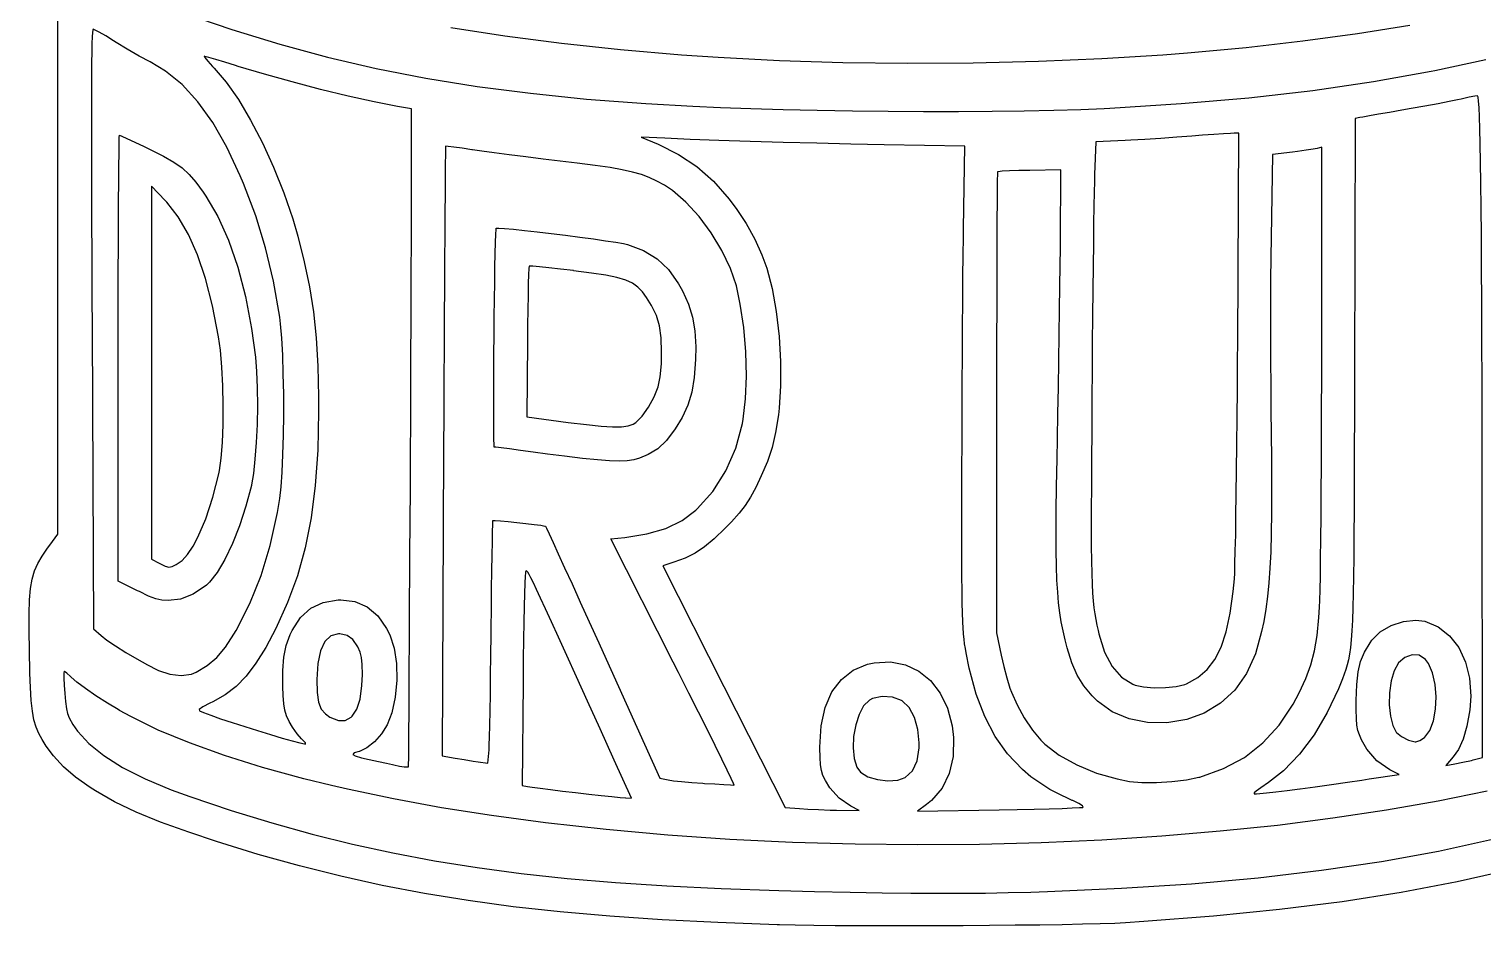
# Model space of a CAD drawing. Extents: x 50 to 157, y -175 to -22.
# Drawn here: x 119.29 to 135.59, y -175.23 to -165.17 of the extents above; entities that cross this region are included whole.
import ezdxf

# ---------------------------------------------------------------- set-up
doc = ezdxf.new("R2010")
doc.units = 0
doc.layers.add('BLACK', color=7, linetype='CONTINUOUS')

msp = doc.modelspace()

# ---------------------------------------------------------------- linework, layer by layer
at = {"layer": 'BLACK', "linetype": 'CONTINUOUS'}
for p, q in [((119.615, -170.834), (119.615, -164.632)), ((121.026, -164.991), (121.566, -165.174)), ((120.003, -165.207), (120, -165.256)), ((120.007, -165.179), (120.003, -165.207)), ((120.011, -165.17), (120.007, -165.179)), ((120.027, -165.175), (120.011, -165.17)), ((120.078, -165.201), (120.027, -165.175)), ((120.151, -165.244), (120.078, -165.201)), ((120.237, -165.299), (120.151, -165.244)), ((121.566, -165.174), (122.101, -165.337)), ((124.625, -165.247), (124.018, -165.155)), ((134.182, -165.22), (133.57, -165.304)), ((134.768, -165.126), (134.182, -165.22)), ((119.997, -165.328), (119.995, -165.424)), ((120, -165.256), (119.997, -165.328)), ((120.268, -165.318), (120.237, -165.299)), ((120.392, -165.393), (120.268, -165.318)), ((120.527, -165.47), (120.392, -165.393)), ((122.101, -165.337), (122.637, -165.481)), ((125.259, -165.329), (124.625, -165.247)), ((125.92, -165.4), (125.259, -165.329)), ((126.606, -165.46), (125.92, -165.4)), ((132.935, -165.377), (132.278, -165.438)), ((133.57, -165.304), (132.935, -165.377)), ((119.993, -165.548), (119.992, -165.699)), ((119.995, -165.424), (119.993, -165.548)), ((120.648, -165.535), (120.527, -165.47)), ((120.822, -165.638), (120.648, -165.535)), ((121.263, -165.474), (121.255, -165.473)), ((121.255, -165.473), (121.261, -165.488)), ((121.261, -165.488), (121.294, -165.528)), ((121.308, -165.486), (121.263, -165.474)), ((121.294, -165.528), (121.347, -165.586)), ((121.385, -165.509), (121.308, -165.486)), ((121.487, -165.54), (121.385, -165.509)), ((121.604, -165.577), (121.487, -165.54)), ((122.637, -165.481), (123.181, -165.608)), ((127.016, -165.488), (126.606, -165.46)), ((127.702, -165.523), (127.016, -165.488)), ((128.414, -165.545), (127.702, -165.523)), ((129.143, -165.554), (128.414, -165.545)), ((129.876, -165.55), (129.143, -165.554)), ((130.605, -165.533), (129.876, -165.55)), ((131.316, -165.503), (130.605, -165.533)), ((132.001, -165.46), (131.316, -165.503)), ((132.278, -165.438), (132.001, -165.46)), ((135.049, -165.632), (135.621, -165.508)), ((119.992, -165.699), (119.991, -165.881)), ((121.009, -165.791), (120.822, -165.638)), ((121.347, -165.586), (121.367, -165.607)), ((121.367, -165.607), (121.502, -165.763)), ((121.637, -165.587), (121.604, -165.577)), ((121.93, -165.674), (121.637, -165.587)), ((122.241, -165.761), (121.93, -165.674)), ((123.181, -165.608), (123.738, -165.717)), ((123.738, -165.717), (124.313, -165.81)), ((134.362, -165.756), (135.008, -165.641)), ((135.008, -165.641), (135.049, -165.632)), ((119.991, -165.881), (119.991, -166.095)), ((121.184, -165.984), (121.009, -165.791)), ((121.502, -165.763), (121.638, -165.959)), ((122.558, -165.844), (122.241, -165.761)), ((122.868, -165.919), (122.558, -165.844)), ((124.313, -165.81), (124.912, -165.888)), ((124.912, -165.888), (125.541, -165.952)), ((132.964, -165.937), (133.682, -165.855)), ((133.682, -165.855), (134.362, -165.756)), ((121.35, -166.217), (121.184, -165.984)), ((121.638, -165.959), (121.775, -166.188)), ((123.16, -165.984), (122.868, -165.919)), ((123.42, -166.035), (123.16, -165.984)), ((123.577, -166.063), (123.42, -166.035)), ((125.541, -165.952), (126.205, -166.003)), ((126.205, -166.003), (126.734, -166.034)), ((126.734, -166.034), (127.042, -166.048)), ((127.042, -166.048), (127.381, -166.06)), ((127.381, -166.06), (127.745, -166.07)), ((131.08, -166.07), (131.342, -166.059)), ((131.342, -166.059), (131.407, -166.056)), ((131.407, -166.056), (132.206, -166.004)), ((132.206, -166.004), (132.964, -165.937)), ((134.785, -166.06), (134.681, -166.078)), ((134.939, -166.032), (134.785, -166.06)), ((135.085, -166.005), (134.939, -166.032)), ((135.211, -165.98), (135.085, -166.005)), ((135.304, -165.961), (135.211, -165.98)), ((135.346, -165.952), (135.304, -165.961)), ((135.433, -165.933), (135.346, -165.952)), ((135.497, -165.92), (135.433, -165.933)), ((135.527, -165.916), (135.497, -165.92)), ((135.528, -165.916), (135.527, -165.916)), ((135.534, -165.932), (135.528, -165.916)), ((135.54, -165.975), (135.534, -165.932)), ((135.546, -166.049), (135.54, -165.975)), ((135.551, -166.152), (135.546, -166.049)), ((119.991, -166.095), (119.991, -166.343)), ((121.507, -166.493), (121.35, -166.217)), ((121.775, -166.188), (121.907, -166.443)), ((123.577, -167.373), (123.577, -166.063)), ((127.745, -166.07), (128.127, -166.078)), ((128.127, -166.078), (128.521, -166.084)), ((128.521, -166.084), (128.92, -166.088)), ((128.92, -166.088), (129.319, -166.091)), ((129.319, -166.091), (129.71, -166.091)), ((129.71, -166.091), (130.088, -166.089)), ((130.088, -166.089), (130.447, -166.085)), ((130.447, -166.085), (130.78, -166.078)), ((130.78, -166.078), (131.08, -166.07)), ((134.158, -166.172), (134.15, -169.056)), ((134.21, -166.161), (134.158, -166.172)), ((134.243, -166.155), (134.21, -166.161)), ((134.316, -166.141), (134.243, -166.155)), ((134.419, -166.123), (134.316, -166.141)), ((134.543, -166.102), (134.419, -166.123)), ((134.681, -166.078), (134.543, -166.102)), ((135.555, -166.288), (135.551, -166.152)), ((119.991, -166.343), (119.991, -166.627)), ((120.302, -166.451), (120.303, -166.383)), ((120.303, -166.383), (120.305, -166.358)), ((120.305, -166.358), (120.305, -166.358)), ((120.305, -166.358), (120.33, -166.368)), ((120.33, -166.368), (120.389, -166.395)), ((126.42, -166.392), (126.152, -166.38)), ((126.152, -166.38), (126.344, -166.46)), ((132.159, -166.381), (131.978, -166.394)), ((132.326, -166.368), (132.159, -166.381)), ((132.447, -166.359), (132.326, -166.368)), ((132.574, -166.349), (132.447, -166.359)), ((132.681, -166.342), (132.574, -166.349)), ((132.759, -166.337), (132.681, -166.342)), ((132.799, -166.335), (132.759, -166.337)), ((132.853, -166.335), (132.799, -166.335)), ((132.84, -168.694), (132.853, -166.335)), ((135.559, -166.456), (135.555, -166.288)), ((120.3, -166.559), (120.302, -166.451)), ((120.389, -166.395), (120.476, -166.435)), ((120.476, -166.435), (120.581, -166.486)), ((120.581, -166.486), (120.651, -166.519)), ((120.651, -166.519), (120.8, -166.594)), ((121.657, -166.813), (121.507, -166.493)), ((121.907, -166.443), (122.032, -166.717)), ((123.96, -166.481), (123.959, -166.504)), ((123.959, -166.504), (123.959, -166.572)), ((123.961, -166.48), (123.96, -166.481)), ((123.989, -166.483), (123.961, -166.48)), ((124.053, -166.491), (123.989, -166.483)), ((124.145, -166.504), (124.053, -166.491)), ((124.255, -166.521), (124.145, -166.504)), ((124.262, -166.523), (124.255, -166.521)), ((124.366, -166.538), (124.262, -166.523)), ((124.507, -166.557), (124.366, -166.538)), ((126.344, -166.46), (126.573, -166.573)), ((126.702, -166.405), (126.42, -166.392)), ((127.024, -166.417), (126.702, -166.405)), ((127.374, -166.428), (127.024, -166.417)), ((127.744, -166.439), (127.374, -166.428)), ((128.123, -166.449), (127.744, -166.439)), ((128.504, -166.458), (128.123, -166.449)), ((128.876, -166.465), (128.504, -166.458)), ((129.782, -166.48), (128.876, -166.465)), ((129.767, -167.404), (129.782, -166.48)), ((131.25, -166.434), (131.235, -166.798)), ((131.579, -166.418), (131.25, -166.434)), ((131.642, -166.414), (131.579, -166.418)), ((131.8, -166.405), (131.642, -166.414)), ((131.978, -166.394), (131.8, -166.405)), ((133.455, -166.547), (133.231, -166.575)), ((133.509, -166.54), (133.455, -166.547)), ((133.607, -166.526), (133.509, -166.54)), ((133.686, -166.514), (133.607, -166.526)), ((133.731, -166.506), (133.686, -166.514)), ((133.784, -166.493), (133.731, -166.506)), ((133.781, -168.89), (133.784, -166.493)), ((135.563, -166.659), (135.559, -166.456)), ((119.991, -166.627), (119.992, -166.948)), ((120.297, -166.885), (120.298, -166.705)), ((120.298, -166.705), (120.3, -166.559)), ((120.8, -166.594), (120.915, -166.659)), ((120.915, -166.659), (121.008, -166.724)), ((123.957, -166.681), (123.956, -166.829)), ((123.959, -166.572), (123.957, -166.681)), ((124.674, -166.579), (124.507, -166.557)), ((124.859, -166.602), (124.674, -166.579)), ((125.053, -166.626), (124.859, -166.602)), ((125.246, -166.649), (125.053, -166.626)), ((125.436, -166.671), (125.246, -166.649)), ((125.637, -166.696), (125.436, -166.671)), ((125.804, -166.721), (125.637, -166.696)), ((126.573, -166.573), (126.777, -166.708)), ((126.777, -166.708), (126.963, -166.874)), ((133.231, -166.575), (133.215, -167.506)), ((135.566, -166.897), (135.563, -166.659)), ((121.008, -166.724), (121.087, -166.797)), ((121.087, -166.797), (121.162, -166.885)), ((121.694, -166.901), (121.657, -166.813)), ((122.032, -166.717), (122.147, -167.004)), ((123.956, -166.829), (123.955, -167.013)), ((125.941, -166.745), (125.804, -166.721)), ((126.056, -166.771), (125.941, -166.745)), ((126.155, -166.8), (126.056, -166.771)), ((126.243, -166.834), (126.155, -166.8)), ((126.327, -166.873), (126.243, -166.834)), ((126.413, -166.92), (126.327, -166.873)), ((126.963, -166.874), (127.14, -167.076)), ((130.145, -166.862), (130.144, -166.971)), ((130.147, -166.794), (130.145, -166.862)), ((130.149, -166.77), (130.147, -166.794)), ((130.156, -166.768), (130.149, -166.77)), ((130.201, -166.763), (130.156, -166.768)), ((130.281, -166.759), (130.201, -166.763)), ((130.387, -166.755), (130.281, -166.759)), ((130.509, -166.753), (130.387, -166.755)), ((130.858, -166.747), (130.509, -166.753)), ((130.853, -167.561), (130.858, -166.747)), ((131.233, -166.876), (131.23, -166.996)), ((131.235, -166.798), (131.233, -166.876)), ((119.992, -166.948), (119.993, -167.31)), ((120.295, -167.097), (120.297, -166.885)), ((120.666, -166.929), (120.665, -169.02)), ((120.817, -167.09), (120.666, -166.929)), ((121.162, -166.885), (121.244, -166.997)), ((121.244, -166.997), (121.275, -167.043)), ((121.832, -167.262), (121.694, -166.901)), ((122.147, -167.004), (122.247, -167.297)), ((123.955, -167.013), (123.953, -167.231)), ((126.503, -166.979), (126.413, -166.92)), ((126.654, -167.109), (126.503, -166.979)), ((130.144, -166.971), (130.143, -167.117)), ((131.23, -166.996), (131.228, -167.155)), ((135.569, -167.172), (135.566, -166.897)), ((120.294, -167.337), (120.295, -167.097)), ((120.835, -167.11), (120.817, -167.09)), ((120.964, -167.275), (120.835, -167.11)), ((121.275, -167.043), (121.408, -167.269)), ((126.802, -167.27), (126.654, -167.109)), ((127.14, -167.076), (127.227, -167.191)), ((127.227, -167.191), (127.329, -167.349)), ((130.143, -167.117), (130.141, -167.298)), ((131.228, -167.155), (131.225, -167.348)), ((135.572, -167.484), (135.569, -167.172)), ((119.993, -167.31), (119.995, -167.712)), ((120.293, -167.602), (120.294, -167.337)), ((121.079, -167.471), (120.964, -167.275)), ((121.408, -167.269), (121.527, -167.534)), ((121.943, -167.621), (121.832, -167.262)), ((122.247, -167.297), (122.304, -167.49)), ((123.953, -167.231), (123.952, -167.48)), ((126.938, -167.454), (126.802, -167.27)), ((127.329, -167.349), (127.426, -167.524)), ((130.141, -167.298), (130.14, -167.511)), ((131.225, -167.348), (131.222, -167.572)), ((121.18, -167.7), (121.079, -167.471)), ((122.304, -167.49), (122.377, -167.778)), ((123.577, -167.592), (123.577, -167.373)), ((123.952, -167.48), (123.95, -167.757)), ((124.521, -167.561), (124.524, -167.469)), ((124.524, -167.469), (124.527, -167.415)), ((124.527, -167.415), (124.529, -167.402)), ((124.529, -167.402), (124.556, -167.4)), ((124.556, -167.4), (124.622, -167.404)), ((124.622, -167.404), (124.721, -167.412)), ((124.721, -167.412), (124.845, -167.425)), ((124.845, -167.425), (124.989, -167.441)), ((124.989, -167.441), (125.144, -167.459)), ((125.144, -167.459), (125.305, -167.479)), ((125.305, -167.479), (125.465, -167.5)), ((125.465, -167.5), (125.617, -167.521)), ((125.617, -167.521), (125.753, -167.541)), ((127.058, -167.651), (126.938, -167.454)), ((127.426, -167.524), (127.507, -167.699)), ((129.763, -167.705), (129.765, -167.5)), ((129.765, -167.5), (129.767, -167.404)), ((130.14, -167.511), (130.139, -167.752)), ((133.215, -167.506), (133.212, -167.726)), ((135.573, -167.585), (135.572, -167.484)), ((120.292, -167.89), (120.293, -167.602)), ((121.527, -167.534), (121.631, -167.836)), ((122.031, -167.995), (121.943, -167.621)), ((123.576, -167.851), (123.577, -167.592)), ((124.514, -167.836), (124.517, -167.685)), ((124.517, -167.685), (124.521, -167.561)), ((125.753, -167.541), (125.868, -167.559)), ((125.868, -167.559), (125.954, -167.574)), ((125.954, -167.574), (126, -167.584)), ((126, -167.584), (126.181, -167.651)), ((126.181, -167.651), (126.331, -167.743)), ((127.154, -167.853), (127.058, -167.651)), ((130.85, -167.82), (130.852, -167.622)), ((130.852, -167.622), (130.853, -167.561)), ((131.222, -167.572), (131.219, -167.822)), ((135.574, -167.836), (135.573, -167.585)), ((119.995, -167.712), (119.996, -168.158)), ((121.269, -167.965), (121.18, -167.7)), ((121.631, -167.836), (121.718, -168.167)), ((122.377, -167.778), (122.435, -168.058)), ((123.575, -168.146), (123.576, -167.851)), ((123.95, -167.757), (123.948, -168.061)), ((124.511, -168.008), (124.514, -167.836)), ((124.894, -167.853), (124.891, -167.919)), ((124.896, -167.828), (124.894, -167.853)), ((124.9, -167.827), (124.896, -167.828)), ((124.938, -167.828), (124.9, -167.827)), ((125.014, -167.835), (124.938, -167.828)), ((125.119, -167.846), (125.014, -167.835)), ((125.248, -167.86), (125.119, -167.846)), ((126.331, -167.743), (126.459, -167.865)), ((127.221, -168.049), (127.154, -167.853)), ((127.507, -167.699), (127.563, -167.849)), ((127.563, -167.849), (127.621, -168.077)), ((129.76, -167.946), (129.763, -167.705)), ((130.139, -167.752), (130.138, -168.019)), ((130.847, -168.053), (130.85, -167.82)), ((131.219, -167.822), (131.216, -168.094)), ((133.212, -167.726), (133.209, -167.983)), ((135.576, -168.229), (135.574, -167.836)), ((120.292, -168.197), (120.292, -167.89)), ((121.347, -168.271), (121.269, -167.965)), ((122.102, -168.397), (122.031, -167.995)), ((124.509, -168.197), (124.511, -168.008)), ((124.891, -167.919), (124.888, -168.021)), ((125.393, -167.877), (125.248, -167.86)), ((125.396, -167.878), (125.393, -167.877)), ((125.597, -167.904), (125.396, -167.878)), ((125.757, -167.929), (125.597, -167.904)), ((125.882, -167.955), (125.757, -167.929)), ((125.98, -167.984), (125.882, -167.955)), ((126.056, -168.019), (125.98, -167.984)), ((126.459, -167.865), (126.572, -168.026)), ((129.758, -168.218), (129.76, -167.946)), ((133.209, -167.983), (133.208, -168.266)), ((119.996, -168.158), (119.998, -168.531)), ((121.718, -168.167), (121.787, -168.524)), ((122.435, -168.058), (122.479, -168.339)), ((123.574, -168.469), (123.575, -168.146)), ((123.948, -168.061), (123.946, -168.387)), ((124.886, -168.154), (124.883, -168.312)), ((124.888, -168.021), (124.886, -168.154)), ((126.117, -168.061), (126.056, -168.019)), ((126.167, -168.114), (126.117, -168.061)), ((126.214, -168.178), (126.167, -168.114)), ((126.269, -168.267), (126.214, -168.178)), ((126.572, -168.026), (126.615, -168.103)), ((126.615, -168.103), (126.683, -168.251)), ((127.264, -168.253), (127.221, -168.049)), ((127.621, -168.077), (127.667, -168.336)), ((130.138, -168.019), (130.138, -168.309)), ((130.844, -168.314), (130.847, -168.053)), ((131.216, -168.094), (131.213, -168.385)), ((120.291, -168.521), (120.292, -168.197)), ((121.415, -168.619), (121.347, -168.271)), ((122.479, -168.339), (122.51, -168.632)), ((124.506, -168.397), (124.509, -168.197)), ((124.883, -168.312), (124.88, -168.491)), ((126.324, -168.38), (126.269, -168.267)), ((126.683, -168.251), (126.73, -168.397)), ((127.303, -168.515), (127.264, -168.253)), ((127.667, -168.336), (127.699, -168.614)), ((129.756, -168.512), (129.758, -168.218)), ((130.138, -168.309), (130.137, -168.619)), ((130.84, -168.595), (130.844, -168.314)), ((133.208, -168.266), (133.208, -168.567)), ((135.578, -168.662), (135.576, -168.229)), ((122.111, -168.474), (122.102, -168.397)), ((122.125, -168.633), (122.111, -168.474)), ((123.573, -168.816), (123.574, -168.469)), ((123.946, -168.387), (123.944, -168.735)), ((124.504, -168.603), (124.506, -168.397)), ((124.88, -168.491), (124.878, -168.677)), ((126.359, -168.496), (126.324, -168.38)), ((126.377, -168.629), (126.359, -168.496)), ((126.73, -168.397), (126.756, -168.552)), ((131.213, -168.385), (131.21, -168.69)), ((119.998, -168.531), (120.014, -171.893)), ((120.291, -168.858), (120.291, -168.521)), ((121.436, -168.767), (121.415, -168.619)), ((121.787, -168.524), (121.83, -168.847)), ((122.135, -168.823), (122.125, -168.633)), ((122.51, -168.632), (122.528, -168.947)), ((124.502, -168.809), (124.504, -168.603)), ((126.382, -168.793), (126.377, -168.629)), ((126.756, -168.552), (126.765, -168.731)), ((127.326, -168.788), (127.303, -168.515)), ((127.699, -168.614), (127.716, -168.896)), ((129.754, -168.824), (129.756, -168.512)), ((130.137, -168.619), (130.137, -168.945)), ((130.835, -168.889), (130.84, -168.595)), ((133.208, -168.567), (133.208, -168.875)), ((135.579, -169.139), (135.578, -168.662)), ((121.453, -168.96), (121.436, -168.767)), ((122.142, -169.035), (122.135, -168.823)), ((123.571, -169.18), (123.573, -168.816)), ((123.944, -168.735), (123.942, -169.101)), ((124.501, -169.011), (124.502, -168.809)), ((124.878, -168.677), (124.87, -169.516)), ((126.38, -168.921), (126.382, -168.793)), ((126.765, -168.731), (126.763, -168.875)), ((127.333, -169.06), (127.326, -168.788)), ((129.752, -169.146), (129.754, -168.824)), ((131.21, -168.69), (131.208, -169.005)), ((132.839, -168.875), (132.84, -168.694)), ((120.291, -171.358), (120.291, -168.858)), ((121.464, -169.17), (121.453, -168.96)), ((121.83, -168.847), (121.843, -169.007)), ((122.528, -168.947), (122.536, -169.293)), ((126.367, -169.067), (126.38, -168.921)), ((126.763, -168.875), (126.749, -169.074)), ((127.716, -168.896), (127.716, -169.169)), ((130.137, -168.945), (130.137, -169.285)), ((130.83, -169.186), (130.835, -168.889)), ((132.836, -169.205), (132.839, -168.875)), ((133.208, -168.875), (133.21, -169.181)), ((133.781, -169.089), (133.781, -168.89)), ((120.665, -169.02), (120.664, -171.111)), ((121.843, -169.007), (121.849, -169.192)), ((122.146, -169.262), (122.142, -169.035)), ((123.942, -169.101), (123.94, -169.482)), ((124.5, -169.203), (124.501, -169.011)), ((126.343, -169.181), (126.367, -169.067)), ((126.749, -169.074), (126.722, -169.24)), ((127.324, -169.315), (127.333, -169.06)), ((129.751, -169.472), (129.752, -169.146)), ((131.208, -169.005), (131.206, -169.294)), ((133.78, -169.424), (133.781, -169.089)), ((134.15, -169.056), (134.148, -169.496)), ((135.58, -169.66), (135.579, -169.139)), ((121.469, -169.388), (121.464, -169.17)), ((121.849, -169.192), (121.851, -169.394)), ((122.147, -169.494), (122.146, -169.262)), ((122.536, -169.293), (122.537, -169.458)), ((123.57, -169.557), (123.571, -169.18)), ((124.5, -169.38), (124.5, -169.203)), ((126.236, -169.408), (126.299, -169.293)), ((126.299, -169.293), (126.343, -169.181)), ((126.722, -169.24), (126.678, -169.385)), ((127.298, -169.542), (127.324, -169.315)), ((127.716, -169.169), (127.7, -169.42)), ((130.137, -169.285), (130.137, -169.361)), ((130.825, -169.48), (130.83, -169.186)), ((131.206, -169.294), (131.203, -169.671)), ((132.833, -169.525), (132.836, -169.205)), ((133.21, -169.181), (133.212, -169.474)), ((121.468, -169.602), (121.469, -169.388)), ((121.851, -169.394), (121.847, -169.601)), ((122.537, -169.458), (122.527, -169.89)), ((123.94, -169.482), (123.938, -169.877)), ((124.5, -169.516), (124.5, -169.38)), ((126.163, -169.508), (126.236, -169.408)), ((126.678, -169.385), (126.614, -169.522)), ((127.7, -169.42), (127.692, -169.493)), ((129.75, -169.796), (129.751, -169.472)), ((130.137, -169.361), (130.137, -171.939)), ((130.82, -169.762), (130.825, -169.48)), ((133.212, -169.474), (133.214, -169.675)), ((133.779, -169.75), (133.78, -169.424)), ((121.46, -169.803), (121.468, -169.602)), ((121.847, -169.601), (121.838, -169.803)), ((122.144, -169.723), (122.147, -169.494)), ((123.568, -169.939), (123.57, -169.557)), ((124.5, -169.537), (124.5, -169.516)), ((124.5, -169.668), (124.5, -169.537)), ((124.87, -169.516), (125.336, -169.579)), ((125.336, -169.579), (125.54, -169.604)), ((125.54, -169.604), (125.704, -169.621)), ((125.704, -169.621), (125.833, -169.629)), ((125.833, -169.629), (125.932, -169.627)), ((125.932, -169.627), (126.007, -169.616)), ((126.007, -169.616), (126.063, -169.597)), ((126.063, -169.597), (126.092, -169.579)), ((126.092, -169.579), (126.163, -169.508)), ((126.614, -169.522), (126.534, -169.652)), ((127.214, -169.867), (127.289, -169.592)), ((127.289, -169.592), (127.298, -169.542)), ((127.692, -169.493), (127.66, -169.691)), ((132.83, -169.83), (132.833, -169.525)), ((134.148, -169.496), (134.147, -169.892)), ((121.446, -169.979), (121.46, -169.803)), ((121.838, -169.803), (121.824, -169.99)), ((122.138, -169.94), (122.144, -169.723)), ((124.502, -169.768), (124.5, -169.668)), ((124.504, -169.832), (124.502, -169.768)), ((126.437, -169.781), (126.34, -169.874)), ((126.534, -169.652), (126.437, -169.781)), ((127.66, -169.691), (127.621, -169.86)), ((129.749, -170.11), (129.75, -169.796)), ((130.815, -169.986), (130.82, -169.762)), ((131.203, -169.671), (131.201, -170.004)), ((133.214, -169.675), (133.218, -170.021)), ((133.778, -170.063), (133.779, -169.75)), ((135.581, -170.227), (135.58, -169.66)), ((122.129, -170.136), (122.138, -169.94)), ((122.527, -169.89), (122.5, -170.285)), ((123.566, -170.321), (123.568, -169.939)), ((123.938, -169.903), (123.921, -173.32)), ((123.938, -169.877), (123.938, -169.903)), ((124.507, -169.855), (124.504, -169.832)), ((124.525, -169.857), (124.507, -169.855)), ((124.584, -169.865), (124.525, -169.857)), ((124.678, -169.877), (124.584, -169.865)), ((124.8, -169.894), (124.678, -169.877)), ((124.944, -169.913), (124.8, -169.894)), ((125.103, -169.934), (124.944, -169.913)), ((125.293, -169.959), (125.103, -169.934)), ((125.496, -169.983), (125.293, -169.959)), ((126.232, -169.94), (126.133, -169.98)), ((126.34, -169.874), (126.232, -169.94)), ((127.103, -170.123), (127.214, -169.867)), ((127.621, -169.86), (127.569, -170.017)), ((132.827, -170.118), (132.83, -169.83)), ((134.147, -169.892), (134.146, -170.247)), ((121.418, -170.156), (121.425, -170.119)), ((121.425, -170.119), (121.446, -169.979)), ((121.824, -169.99), (121.807, -170.152)), ((125.662, -170), (125.496, -169.983)), ((125.797, -170.01), (125.662, -170)), ((125.907, -170.012), (125.797, -170.01)), ((125.996, -170.008), (125.907, -170.012)), ((126.069, -169.997), (125.996, -170.008)), ((126.133, -169.98), (126.069, -169.997)), ((126.958, -170.352), (127.103, -170.123)), ((127.569, -170.017), (127.5, -170.179)), ((129.749, -170.317), (129.749, -170.11)), ((130.81, -170.299), (130.815, -169.986)), ((131.201, -170.004), (131.2, -170.297)), ((132.824, -170.385), (132.827, -170.118)), ((133.218, -170.021), (133.219, -170.325)), ((133.776, -170.359), (133.778, -170.063)), ((121.353, -170.417), (121.418, -170.156)), ((121.784, -170.285), (121.723, -170.517)), ((121.786, -170.278), (121.784, -170.285)), ((121.807, -170.152), (121.786, -170.278)), ((122.117, -170.303), (122.129, -170.136)), ((122.5, -170.285), (122.453, -170.648)), ((127.5, -170.179), (127.437, -170.308)), ((131.2, -170.297), (131.199, -170.553)), ((134.146, -170.247), (134.145, -170.564)), ((135.584, -173.338), (135.581, -170.227)), ((121.273, -170.659), (121.353, -170.417)), ((122.075, -170.591), (122.102, -170.432)), ((122.102, -170.432), (122.117, -170.303)), ((123.564, -170.697), (123.566, -170.321)), ((126.782, -170.55), (126.958, -170.352)), ((127.377, -170.419), (127.318, -170.511)), ((127.437, -170.308), (127.377, -170.419)), ((129.748, -170.622), (129.749, -170.317)), ((130.806, -170.572), (130.81, -170.299)), ((132.82, -170.626), (132.824, -170.385)), ((133.219, -170.325), (133.219, -170.591)), ((133.774, -170.635), (133.776, -170.359)), ((121.723, -170.517), (121.652, -170.737)), ((121.994, -170.959), (122.075, -170.591)), ((126.611, -170.68), (126.766, -170.564)), ((126.766, -170.564), (126.782, -170.55)), ((127.251, -170.598), (127.166, -170.693)), ((127.318, -170.511), (127.251, -170.598)), ((129.748, -170.886), (129.748, -170.622)), ((130.805, -170.775), (130.806, -170.572)), ((131.199, -170.553), (131.199, -170.775)), ((133.219, -170.591), (133.216, -170.825)), ((134.145, -170.564), (134.143, -170.844)), ((121.183, -170.867), (121.273, -170.659)), ((121.652, -170.737), (121.573, -170.938)), ((122.453, -170.648), (122.387, -170.984)), ((123.561, -171.062), (123.564, -170.697)), ((124.487, -170.803), (124.489, -170.722)), ((124.489, -170.722), (124.491, -170.683)), ((124.491, -170.683), (124.492, -170.679)), ((124.492, -170.679), (124.516, -170.678)), ((124.516, -170.678), (124.576, -170.682)), ((124.576, -170.682), (124.661, -170.69)), ((124.661, -170.69), (124.759, -170.7)), ((124.759, -170.7), (124.861, -170.712)), ((124.861, -170.712), (124.954, -170.723)), ((124.954, -170.723), (125.028, -170.733)), ((125.028, -170.733), (125.073, -170.741)), ((125.073, -170.741), (125.081, -170.744)), ((125.081, -170.744), (125.092, -170.766)), ((125.092, -170.766), (125.12, -170.827)), ((126.218, -170.83), (126.43, -170.768)), ((126.43, -170.768), (126.611, -170.68)), ((127.096, -170.766), (126.971, -170.886)), ((127.166, -170.693), (127.096, -170.766)), ((130.805, -170.809), (130.805, -170.775)), ((131.199, -170.775), (131.199, -170.967)), ((132.817, -170.839), (132.82, -170.626)), ((133.772, -170.886), (133.774, -170.635)), ((119.525, -170.956), (119.615, -170.834)), ((121.131, -170.966), (121.183, -170.867)), ((121.573, -170.938), (121.488, -171.115)), ((124.482, -171.069), (124.485, -170.92)), ((124.485, -170.92), (124.487, -170.803)), ((125.12, -170.827), (125.165, -170.924)), ((125.165, -170.924), (125.223, -171.053)), ((125.812, -170.883), (125.97, -170.868)), ((126.513, -172.268), (125.812, -170.883)), ((125.97, -170.868), (126.218, -170.83)), ((126.971, -170.886), (126.863, -170.976)), ((129.748, -171.113), (129.748, -170.886)), ((130.805, -171.014), (130.805, -170.809)), ((132.813, -171.02), (132.817, -170.839)), ((133.216, -170.825), (133.21, -171.032)), ((133.769, -171.11), (133.772, -170.886)), ((134.143, -170.844), (134.141, -171.091)), ((119.39, -171.161), (119.438, -171.078)), ((119.438, -171.078), (119.499, -170.991)), ((119.499, -170.991), (119.525, -170.956)), ((120.664, -171.111), (120.751, -171.157)), ((121.008, -171.127), (121.069, -171.061)), ((121.069, -171.061), (121.131, -170.966)), ((121.892, -171.297), (121.994, -170.959)), ((122.387, -170.984), (122.3, -171.3)), ((123.547, -173.32), (123.561, -171.062)), ((124.48, -171.245), (124.482, -171.069)), ((125.223, -171.053), (125.295, -171.21)), ((126.645, -171.1), (126.518, -171.146)), ((126.758, -171.045), (126.645, -171.1)), ((126.863, -170.976), (126.758, -171.045)), ((129.749, -171.305), (129.748, -171.113)), ((130.808, -171.193), (130.805, -171.014)), ((131.199, -170.967), (131.201, -171.132)), ((132.809, -171.165), (132.813, -171.02)), ((133.21, -171.032), (133.201, -171.215)), ((133.767, -171.302), (133.769, -171.11)), ((134.141, -171.091), (134.139, -171.307)), ((119.326, -171.337), (119.353, -171.245)), ((119.353, -171.245), (119.39, -171.161)), ((120.751, -171.157), (120.816, -171.19)), ((120.816, -171.19), (120.858, -171.201)), ((120.858, -171.201), (120.895, -171.194)), ((120.895, -171.194), (120.939, -171.173)), ((120.939, -171.173), (121.008, -171.127)), ((121.402, -171.261), (121.316, -171.37)), ((121.488, -171.115), (121.402, -171.261)), ((124.477, -171.444), (124.48, -171.245)), ((124.855, -171.267), (124.852, -171.303)), ((124.856, -171.265), (124.855, -171.267)), ((124.858, -171.254), (124.856, -171.265)), ((124.861, -171.246), (124.858, -171.254)), ((124.865, -171.242), (124.861, -171.246)), ((124.871, -171.246), (124.865, -171.242)), ((124.881, -171.259), (124.871, -171.246)), ((124.896, -171.284), (124.881, -171.259)), ((125.295, -171.21), (125.378, -171.391)), ((126.518, -171.146), (126.395, -171.186)), ((126.395, -171.186), (127.081, -172.542)), ((130.814, -171.347), (130.808, -171.193)), ((131.201, -171.132), (131.204, -171.272)), ((131.204, -171.272), (131.208, -171.392)), ((132.802, -171.333), (132.806, -171.271)), ((132.806, -171.271), (132.809, -171.165)), ((133.201, -171.215), (133.189, -171.379)), ((119.308, -171.443), (119.326, -171.337)), ((120.507, -171.467), (120.291, -171.358)), ((121.279, -171.405), (121.133, -171.504)), ((121.316, -171.37), (121.279, -171.405)), ((121.766, -171.611), (121.892, -171.297)), ((122.3, -171.3), (122.19, -171.6)), ((124.848, -171.381), (124.845, -171.496)), ((124.852, -171.303), (124.848, -171.381)), ((124.917, -171.323), (124.896, -171.284)), ((124.945, -171.379), (124.917, -171.323)), ((124.981, -171.454), (124.945, -171.379)), ((125.378, -171.391), (125.47, -171.594)), ((129.75, -171.468), (129.749, -171.305)), ((130.822, -171.483), (130.814, -171.347)), ((131.208, -171.392), (131.213, -171.493)), ((132.789, -171.474), (132.802, -171.333)), ((133.189, -171.379), (133.173, -171.53)), ((133.764, -171.458), (133.767, -171.302)), ((134.139, -171.307), (134.135, -171.495)), ((119.292, -171.724), (119.297, -171.57)), ((119.297, -171.57), (119.308, -171.443)), ((120.528, -171.477), (120.507, -171.467)), ((120.632, -171.526), (120.528, -171.477)), ((120.712, -171.557), (120.632, -171.526)), ((120.78, -171.572), (120.712, -171.557)), ((120.85, -171.576), (120.78, -171.572)), ((120.989, -171.56), (120.85, -171.576)), ((121.133, -171.504), (120.989, -171.56)), ((122.19, -171.6), (122.058, -171.889)), ((122.449, -171.662), (122.589, -171.597)), ((122.589, -171.597), (122.755, -171.57)), ((122.755, -171.57), (122.785, -171.569)), ((122.785, -171.569), (122.943, -171.588)), ((122.943, -171.588), (123.081, -171.647)), ((124.475, -171.663), (124.477, -171.444)), ((124.845, -171.496), (124.841, -171.643)), ((125.026, -171.55), (124.981, -171.454)), ((125.081, -171.669), (125.026, -171.55)), ((125.47, -171.594), (125.571, -171.815)), ((129.752, -171.604), (129.75, -171.468)), ((130.832, -171.603), (130.822, -171.483)), ((131.213, -171.493), (131.219, -171.581)), ((131.219, -171.581), (131.227, -171.657)), ((132.756, -171.72), (132.789, -171.474)), ((133.173, -171.53), (133.154, -171.672)), ((133.758, -171.65), (133.761, -171.576)), ((133.761, -171.576), (133.764, -171.458)), ((134.135, -171.495), (134.131, -171.657)), ((119.292, -171.912), (119.292, -171.724)), ((121.613, -171.911), (121.766, -171.611)), ((122.334, -171.767), (122.449, -171.662)), ((123.081, -171.647), (123.2, -171.748)), ((123.2, -171.748), (123.299, -171.891)), ((124.472, -171.895), (124.475, -171.663)), ((124.841, -171.643), (124.838, -171.818)), ((125.148, -171.815), (125.081, -171.669)), ((129.754, -171.718), (129.752, -171.604)), ((129.757, -171.811), (129.754, -171.718)), ((130.846, -171.713), (130.832, -171.603)), ((130.862, -171.816), (130.846, -171.713)), ((131.227, -171.657), (131.237, -171.725)), ((131.237, -171.725), (131.248, -171.789)), ((132.712, -171.927), (132.756, -171.72)), ((133.154, -171.672), (133.131, -171.81)), ((133.75, -171.768), (133.758, -171.65)), ((134.131, -171.657), (134.126, -171.796)), ((119.296, -172.14), (119.292, -171.912)), ((120.014, -171.893), (120.1, -171.97)), ((121.589, -171.953), (121.613, -171.911)), ((122.058, -171.889), (121.944, -172.104)), ((122.22, -171.959), (122.242, -171.913)), ((122.242, -171.913), (122.334, -171.767)), ((123.299, -171.891), (123.336, -171.963)), ((124.472, -171.957), (124.472, -171.895)), ((124.838, -171.818), (124.835, -172.015)), ((125.227, -171.989), (125.148, -171.815)), ((125.571, -171.815), (125.677, -172.051)), ((129.761, -171.889), (129.757, -171.811)), ((129.765, -171.939), (129.761, -171.889)), ((130.882, -171.915), (130.862, -171.816)), ((130.906, -172.017), (130.882, -171.915)), ((131.248, -171.789), (131.26, -171.851)), ((131.26, -171.851), (131.275, -171.914)), ((131.275, -171.914), (131.284, -171.951)), ((132.655, -172.098), (132.712, -171.927)), ((133.108, -171.925), (133.038, -172.176)), ((133.131, -171.81), (133.108, -171.925)), ((133.73, -171.968), (133.75, -171.768)), ((134.12, -171.915), (134.112, -172.017)), ((134.126, -171.796), (134.12, -171.915)), ((134.345, -172.022), (134.438, -171.928)), ((134.438, -171.928), (134.561, -171.856)), ((134.561, -171.856), (134.698, -171.81)), ((134.698, -171.81), (134.837, -171.795)), ((134.837, -171.795), (134.939, -171.809)), ((134.939, -171.809), (135.088, -171.872)), ((135.088, -171.872), (135.215, -171.972)), ((120.1, -171.97), (120.165, -172.021)), ((120.165, -172.021), (120.26, -172.086)), ((120.26, -172.086), (120.375, -172.158)), ((121.493, -172.101), (121.589, -171.953)), ((122.147, -172.211), (122.175, -172.082)), ((122.175, -172.082), (122.22, -171.959)), ((122.608, -172.036), (122.558, -172.14)), ((122.676, -171.972), (122.608, -172.036)), ((122.762, -171.951), (122.676, -171.972)), ((122.776, -171.951), (122.762, -171.951)), ((122.858, -171.967), (122.776, -171.951)), ((122.921, -172.013), (122.858, -171.967)), ((122.977, -172.097), (122.921, -172.013)), ((123.336, -171.963), (123.383, -172.109)), ((124.469, -172.193), (124.472, -171.957)), ((124.835, -172.015), (124.832, -172.23)), ((125.32, -172.194), (125.227, -171.989)), ((125.677, -172.051), (125.727, -172.161)), ((129.766, -171.954), (129.765, -171.939)), ((129.772, -172.011), (129.766, -171.954)), ((129.779, -172.063), (129.772, -172.011)), ((129.787, -172.113), (129.779, -172.063)), ((130.137, -171.939), (130.189, -172.19)), ((130.929, -172.106), (130.906, -172.017)), ((131.284, -171.951), (131.348, -172.154)), ((133.7, -172.14), (133.73, -171.968)), ((134.112, -172.017), (134.103, -172.103)), ((134.261, -172.155), (134.323, -172.052)), ((134.323, -172.052), (134.345, -172.022)), ((135.215, -171.972), (135.318, -172.105)), ((119.296, -172.149), (119.296, -172.14)), ((119.301, -172.37), (119.296, -172.149)), ((120.375, -172.158), (120.498, -172.231)), ((120.498, -172.231), (120.619, -172.299)), ((121.29, -172.305), (121.396, -172.215)), ((121.396, -172.215), (121.493, -172.101)), ((121.944, -172.104), (121.835, -172.28)), ((122.135, -172.36), (122.147, -172.211)), ((122.558, -172.14), (122.527, -172.282)), ((123.003, -172.155), (122.977, -172.097)), ((123.019, -172.216), (123.003, -172.155)), ((123.026, -172.295), (123.019, -172.216)), ((123.383, -172.109), (123.409, -172.282)), ((124.466, -172.419), (124.469, -172.193)), ((124.832, -172.23), (124.829, -172.459)), ((125.428, -172.432), (125.32, -172.194)), ((125.727, -172.161), (126.364, -173.569)), ((129.796, -172.164), (129.787, -172.113)), ((129.831, -172.336), (129.796, -172.164)), ((130.189, -172.19), (130.219, -172.315)), ((130.982, -172.276), (130.929, -172.106)), ((131.348, -172.154), (131.432, -172.316)), ((132.497, -172.351), (132.584, -172.238)), ((132.584, -172.238), (132.655, -172.098)), ((133.038, -172.176), (132.937, -172.395)), ((133.659, -172.296), (133.7, -172.14)), ((134.081, -172.242), (134.067, -172.299)), ((134.093, -172.177), (134.081, -172.242)), ((134.103, -172.103), (134.093, -172.177)), ((134.217, -172.26), (134.261, -172.155)), ((134.714, -172.215), (134.643, -172.277)), ((134.794, -172.185), (134.714, -172.215)), ((134.873, -172.191), (134.794, -172.185)), ((134.944, -172.237), (134.873, -172.191)), ((134.978, -172.284), (134.944, -172.237)), ((135.318, -172.105), (135.393, -172.266)), ((119.302, -172.392), (119.301, -172.37)), ((119.308, -172.551), (119.302, -172.392)), ((119.686, -172.37), (119.682, -172.392)), ((119.682, -172.392), (119.682, -172.448)), ((119.688, -172.371), (119.686, -172.37)), ((119.715, -172.39), (119.688, -172.371)), ((119.756, -172.429), (119.715, -172.39)), ((120.619, -172.299), (120.727, -172.354)), ((120.727, -172.354), (120.742, -172.361)), ((120.742, -172.361), (120.868, -172.402)), ((120.868, -172.402), (120.997, -172.416)), ((120.997, -172.416), (121.113, -172.401)), ((121.113, -172.401), (121.165, -172.38)), ((121.165, -172.38), (121.29, -172.305)), ((121.835, -172.28), (121.727, -172.423)), ((122.135, -172.464), (122.135, -172.36)), ((122.527, -172.282), (122.517, -172.463)), ((123.023, -172.529), (123.028, -172.405)), ((123.028, -172.405), (123.026, -172.295)), ((123.409, -172.282), (123.413, -172.47)), ((126.572, -172.384), (126.513, -172.268)), ((126.688, -172.614), (126.572, -172.384)), ((128.397, -172.462), (128.53, -172.359)), ((128.53, -172.359), (128.691, -172.292)), ((128.691, -172.292), (128.766, -172.275)), ((128.766, -172.275), (128.947, -172.264)), ((128.947, -172.264), (129.115, -172.296)), ((129.115, -172.296), (129.266, -172.367)), ((129.266, -172.367), (129.397, -172.474)), ((129.908, -172.626), (129.831, -172.336)), ((130.219, -172.315), (130.253, -172.444)), ((131.042, -172.414), (130.982, -172.276)), ((131.116, -172.534), (131.042, -172.414)), ((131.432, -172.316), (131.538, -172.436)), ((132.391, -172.44), (132.497, -172.351)), ((132.937, -172.395), (132.806, -172.58)), ((133.602, -172.45), (133.659, -172.296)), ((134.034, -172.402), (134.014, -172.454)), ((134.052, -172.351), (134.034, -172.402)), ((134.067, -172.299), (134.052, -172.351)), ((134.174, -172.52), (134.189, -172.378)), ((134.189, -172.378), (134.217, -172.26)), ((134.593, -172.364), (134.56, -172.479)), ((134.643, -172.277), (134.593, -172.364)), ((135.024, -172.389), (134.978, -172.284)), ((135.052, -172.517), (135.024, -172.389)), ((135.393, -172.266), (135.438, -172.449)), ((119.317, -172.698), (119.308, -172.551)), ((119.682, -172.448), (119.686, -172.527)), ((119.686, -172.527), (119.693, -172.618)), ((119.762, -172.436), (119.756, -172.429)), ((119.828, -172.492), (119.762, -172.436)), ((119.924, -172.564), (119.828, -172.492)), ((120.041, -172.644), (119.924, -172.564)), ((121.614, -172.539), (121.491, -172.633)), ((121.727, -172.423), (121.614, -172.539)), ((122.136, -172.542), (122.135, -172.464)), ((122.14, -172.641), (122.136, -172.542)), ((122.517, -172.463), (122.517, -172.464)), ((122.517, -172.464), (122.521, -172.609)), ((123.003, -172.681), (123.023, -172.529)), ((123.413, -172.47), (123.395, -172.659)), ((124.463, -172.628), (124.466, -172.419)), ((124.829, -172.492), (124.819, -173.65)), ((124.829, -172.459), (124.829, -172.492)), ((125.552, -172.705), (125.428, -172.432)), ((127.081, -172.542), (127.767, -173.897)), ((128.292, -172.601), (128.397, -172.462)), ((129.397, -172.474), (129.505, -172.614)), ((130.253, -172.444), (130.287, -172.558)), ((130.287, -172.558), (130.304, -172.606)), ((131.209, -172.646), (131.116, -172.534)), ((131.538, -172.436), (131.664, -172.515)), ((131.664, -172.515), (131.689, -172.525)), ((131.689, -172.525), (131.783, -172.546)), ((131.783, -172.546), (131.902, -172.555)), ((131.902, -172.555), (132.03, -172.553)), ((132.03, -172.553), (132.151, -172.54)), ((132.151, -172.54), (132.247, -172.517)), ((132.247, -172.517), (132.265, -172.51)), ((132.265, -172.51), (132.391, -172.44)), ((133.528, -172.613), (133.602, -172.45)), ((133.969, -172.566), (133.844, -172.834)), ((133.991, -172.509), (133.969, -172.566)), ((134.014, -172.454), (133.991, -172.509)), ((134.169, -172.697), (134.174, -172.52)), ((134.56, -172.479), (134.542, -172.611)), ((135.063, -172.656), (135.052, -172.517)), ((135.438, -172.449), (135.452, -172.649)), ((119.33, -172.816), (119.317, -172.698)), ((119.693, -172.618), (119.702, -172.71)), ((119.702, -172.71), (119.712, -172.79)), ((120.171, -172.727), (120.041, -172.644)), ((120.289, -172.799), (120.171, -172.727)), ((121.32, -172.727), (121.238, -172.769)), ((121.352, -172.712), (121.32, -172.727)), ((121.491, -172.633), (121.352, -172.712)), ((122.147, -172.735), (122.14, -172.641)), ((122.159, -172.806), (122.147, -172.735)), ((122.521, -172.609), (122.537, -172.716)), ((122.537, -172.716), (122.567, -172.794)), ((122.967, -172.795), (123.003, -172.681)), ((123.395, -172.659), (123.357, -172.835)), ((124.46, -172.815), (124.463, -172.628)), ((125.692, -173.016), (125.552, -172.705)), ((126.796, -172.829), (126.688, -172.614)), ((128.217, -172.775), (128.292, -172.601)), ((128.712, -172.695), (128.647, -172.758)), ((128.747, -172.677), (128.712, -172.695)), ((128.855, -172.652), (128.747, -172.677)), ((128.97, -172.659), (128.855, -172.652)), ((129.072, -172.697), (128.97, -172.659)), ((129.079, -172.702), (129.072, -172.697)), ((129.157, -172.778), (129.079, -172.702)), ((129.505, -172.614), (129.586, -172.784)), ((130.004, -172.879), (129.908, -172.626)), ((130.304, -172.606), (130.366, -172.747)), ((131.269, -172.706), (131.209, -172.646)), ((131.434, -172.823), (131.269, -172.706)), ((132.648, -172.729), (132.463, -172.841)), ((132.806, -172.58), (132.648, -172.729)), ((133.304, -172.976), (133.461, -172.739)), ((133.461, -172.739), (133.528, -172.613)), ((134.169, -172.746), (134.169, -172.697)), ((134.542, -172.611), (134.539, -172.746)), ((135.057, -172.796), (135.063, -172.656)), ((135.452, -172.649), (135.44, -172.803)), ((119.347, -172.913), (119.33, -172.816)), ((119.712, -172.79), (119.721, -172.842)), ((119.721, -172.842), (119.742, -172.893)), ((119.742, -172.893), (119.783, -172.965)), ((120.304, -172.808), (120.289, -172.799)), ((120.431, -172.879), (120.304, -172.808)), ((120.739, -173.029), (120.431, -172.879)), ((121.238, -172.769), (121.2, -172.799)), ((121.2, -172.799), (121.203, -172.814)), ((121.203, -172.814), (121.249, -172.834)), ((121.249, -172.834), (121.33, -172.864)), ((121.33, -172.864), (121.439, -172.902)), ((121.439, -172.902), (121.568, -172.944)), ((122.179, -172.868), (122.159, -172.806)), ((122.209, -172.934), (122.179, -172.868)), ((122.567, -172.794), (122.614, -172.849)), ((122.614, -172.849), (122.665, -172.883)), ((122.665, -172.883), (122.761, -172.921)), ((122.836, -172.922), (122.902, -172.884)), ((122.902, -172.884), (122.912, -172.874)), ((122.912, -172.874), (122.967, -172.795)), ((123.357, -172.835), (123.306, -172.97)), ((124.457, -172.977), (124.46, -172.815)), ((126.895, -173.027), (126.796, -172.829)), ((128.171, -172.982), (128.217, -172.775)), ((128.596, -172.853), (128.558, -172.971)), ((128.647, -172.758), (128.596, -172.853)), ((129.217, -172.889), (129.157, -172.778)), ((129.256, -173.024), (129.217, -172.889)), ((129.586, -172.784), (129.638, -172.98)), ((130.12, -173.101), (130.004, -172.879)), ((130.366, -172.747), (130.447, -172.893)), ((130.447, -172.893), (130.539, -173.03)), ((131.622, -172.904), (131.434, -172.823)), ((131.828, -172.946), (131.622, -172.904)), ((132.463, -172.841), (132.271, -172.91)), ((133.844, -172.834), (133.697, -173.082)), ((134.169, -172.8), (134.169, -172.746)), ((134.171, -172.902), (134.169, -172.8)), ((134.176, -172.976), (134.171, -172.902)), ((134.539, -172.746), (134.551, -172.872)), ((134.551, -172.872), (134.577, -172.979)), ((135.034, -172.926), (135.057, -172.796)), ((135.44, -172.803), (135.408, -172.987)), ((119.37, -172.995), (119.347, -172.913)), ((119.4, -173.067), (119.37, -172.995)), ((119.438, -173.136), (119.4, -173.067)), ((119.783, -172.965), (119.836, -173.042)), ((119.836, -173.042), (119.838, -173.045)), ((119.838, -173.045), (119.961, -173.181)), ((121.091, -173.174), (120.739, -173.029)), ((121.568, -172.944), (121.709, -172.99)), ((121.709, -172.99), (121.854, -173.036)), ((121.854, -173.036), (121.997, -173.079)), ((122.243, -172.995), (122.209, -172.934)), ((122.296, -173.073), (122.243, -172.995)), ((122.761, -172.921), (122.836, -172.922)), ((123.306, -172.97), (123.244, -173.07)), ((124.453, -173.107), (124.457, -172.977)), ((125.851, -173.367), (125.692, -173.016)), ((126.982, -173.203), (126.895, -173.027)), ((128.157, -173.221), (128.171, -172.982)), ((128.558, -172.971), (128.535, -173.1)), ((129.271, -173.173), (129.256, -173.024)), ((129.638, -172.98), (129.653, -173.111)), ((130.539, -173.03), (130.632, -173.144)), ((132.046, -172.949), (131.828, -172.946)), ((132.271, -172.91), (132.046, -172.949)), ((133.123, -173.174), (133.304, -172.976)), ((134.187, -173.033), (134.176, -172.976)), ((134.204, -173.084), (134.187, -173.033)), ((134.577, -172.979), (134.616, -173.053)), ((134.616, -173.053), (134.618, -173.055)), ((134.618, -173.055), (134.677, -173.102)), ((134.937, -173.11), (134.994, -173.034)), ((134.994, -173.034), (135.034, -172.926)), ((135.408, -172.987), (135.366, -173.133)), ((119.485, -173.208), (119.438, -173.136)), ((119.565, -173.317), (119.485, -173.208)), ((119.961, -173.181), (120.13, -173.316)), ((121.482, -173.314), (121.091, -173.174)), ((121.997, -173.079), (122.128, -173.119)), ((122.128, -173.119), (122.241, -173.151)), ((122.241, -173.151), (122.328, -173.174)), ((122.345, -173.127), (122.296, -173.073)), ((122.328, -173.174), (122.381, -173.185)), ((122.361, -173.141), (122.345, -173.127)), ((122.39, -173.173), (122.361, -173.141)), ((122.381, -173.185), (122.389, -173.186)), ((122.389, -173.186), (122.39, -173.173)), ((123.077, -173.23), (122.994, -173.268)), ((123.164, -173.16), (123.077, -173.23)), ((123.244, -173.07), (123.164, -173.16)), ((124.448, -173.252), (124.45, -173.2)), ((124.45, -173.2), (124.453, -173.107)), ((127.057, -173.355), (126.982, -173.203)), ((128.157, -173.229), (128.157, -173.221)), ((128.158, -173.337), (128.157, -173.229)), ((128.535, -173.1), (128.528, -173.229)), ((128.528, -173.229), (128.54, -173.348)), ((129.247, -173.375), (129.27, -173.228)), ((129.27, -173.228), (129.271, -173.173)), ((129.653, -173.111), (129.649, -173.327)), ((130.261, -173.297), (130.12, -173.101)), ((130.632, -173.144), (130.677, -173.189)), ((130.677, -173.189), (130.84, -173.311)), ((132.917, -173.336), (133.123, -173.174)), ((133.697, -173.082), (133.532, -173.301)), ((134.228, -173.14), (134.204, -173.084)), ((134.286, -173.243), (134.228, -173.14)), ((134.677, -173.102), (134.755, -173.141)), ((134.755, -173.141), (134.828, -173.161)), ((134.828, -173.161), (134.837, -173.162)), ((134.837, -173.162), (134.88, -173.148)), ((134.88, -173.148), (134.933, -173.113)), ((134.933, -173.113), (134.937, -173.11)), ((135.366, -173.133), (135.313, -173.248)), ((119.678, -173.442), (119.565, -173.317)), ((120.13, -173.316), (120.341, -173.448)), ((121.91, -173.448), (121.482, -173.314)), ((122.936, -173.285), (122.921, -173.302)), ((122.921, -173.302), (122.948, -173.32)), ((122.992, -173.268), (122.936, -173.285)), ((122.948, -173.32), (123.019, -173.341)), ((122.994, -173.268), (122.992, -173.268)), ((123.019, -173.341), (123.106, -173.36)), ((123.106, -173.36), (123.207, -173.381)), ((123.207, -173.381), (123.298, -173.401)), ((123.546, -173.442), (123.547, -173.32)), ((123.921, -173.32), (124.069, -173.345)), ((124.069, -173.345), (124.169, -173.361)), ((124.169, -173.361), (124.27, -173.377)), ((124.27, -173.377), (124.326, -173.385)), ((124.326, -173.385), (124.435, -173.4)), ((124.435, -173.4), (124.448, -173.252)), ((126.043, -173.792), (125.851, -173.367)), ((127.118, -173.479), (127.057, -173.355)), ((128.163, -173.421), (128.158, -173.337)), ((128.54, -173.348), (128.57, -173.445)), ((129.195, -173.486), (129.247, -173.375)), ((129.649, -173.327), (129.606, -173.518)), ((130.427, -173.473), (130.261, -173.297)), ((130.84, -173.311), (131.037, -173.42)), ((132.681, -173.462), (132.917, -173.336)), ((133.532, -173.301), (133.353, -173.486)), ((134.4, -173.375), (134.286, -173.243)), ((134.545, -173.474), (134.4, -173.375)), ((135.256, -173.328), (135.173, -173.425)), ((135.313, -173.248), (135.256, -173.328)), ((135.274, -173.408), (135.364, -173.39)), ((135.364, -173.39), (135.461, -173.369)), ((135.461, -173.369), (135.479, -173.364)), ((135.479, -173.364), (135.584, -173.338)), ((119.811, -173.557), (119.678, -173.442)), ((119.976, -173.674), (119.811, -173.557)), ((120.341, -173.448), (120.593, -173.576)), ((122.371, -173.575), (121.91, -173.448)), ((123.298, -173.401), (123.365, -173.416)), ((123.365, -173.416), (123.379, -173.42)), ((123.379, -173.42), (123.446, -173.434)), ((123.446, -173.434), (123.497, -173.44)), ((123.497, -173.44), (123.546, -173.442)), ((127.162, -173.571), (127.118, -173.479)), ((128.173, -173.484), (128.163, -173.421)), ((128.191, -173.537), (128.173, -173.484)), ((128.219, -173.594), (128.191, -173.537)), ((128.57, -173.445), (128.611, -173.501)), ((128.611, -173.501), (128.694, -173.552)), ((128.694, -173.552), (128.802, -173.585)), ((129.113, -173.562), (129.195, -173.486)), ((129.606, -173.518), (129.526, -173.681)), ((130.52, -173.553), (130.427, -173.473)), ((130.734, -173.697), (130.52, -173.553)), ((131.037, -173.42), (131.257, -173.511)), ((131.257, -173.511), (131.488, -173.578)), ((132.405, -173.558), (132.415, -173.556)), ((132.415, -173.556), (132.681, -173.462)), ((133.353, -173.486), (133.184, -173.619)), ((134.315, -173.578), (134.649, -173.527)), ((134.649, -173.527), (134.545, -173.474)), ((135.173, -173.425), (135.274, -173.408)), ((120.037, -173.712), (119.976, -173.674)), ((120.251, -173.834), (120.037, -173.712)), ((120.593, -173.576), (120.883, -173.698)), ((120.883, -173.698), (121.095, -173.775)), ((122.682, -173.65), (122.371, -173.575)), ((122.861, -173.693), (122.682, -173.65)), ((123.377, -173.802), (122.861, -173.693)), ((124.819, -173.65), (124.879, -173.662)), ((124.879, -173.662), (124.931, -173.67)), ((124.931, -173.67), (125.02, -173.682)), ((125.02, -173.682), (125.136, -173.696)), ((125.136, -173.696), (125.272, -173.713)), ((125.272, -173.713), (125.418, -173.73)), ((126.364, -173.569), (126.456, -173.589)), ((126.456, -173.589), (126.514, -173.597)), ((126.514, -173.597), (126.606, -173.607)), ((126.606, -173.607), (126.721, -173.617)), ((126.721, -173.617), (126.846, -173.626)), ((126.846, -173.626), (126.863, -173.627)), ((126.863, -173.627), (126.979, -173.634)), ((126.979, -173.634), (127.079, -173.64)), ((127.079, -173.64), (127.154, -173.645)), ((127.154, -173.645), (127.192, -173.648)), ((127.189, -173.629), (127.162, -173.571)), ((127.196, -173.649), (127.189, -173.629)), ((127.192, -173.648), (127.196, -173.649)), ((128.268, -173.676), (128.219, -173.594)), ((128.371, -173.792), (128.268, -173.676)), ((128.802, -173.585), (128.919, -173.599)), ((128.919, -173.599), (129.029, -173.592)), ((129.029, -173.592), (129.113, -173.562)), ((129.526, -173.681), (129.408, -173.818)), ((130.81, -173.734), (130.734, -173.697)), ((131.488, -173.578), (131.628, -173.605)), ((131.628, -173.605), (131.764, -173.616)), ((131.764, -173.616), (131.928, -173.616)), ((131.928, -173.616), (132.101, -173.606)), ((132.101, -173.606), (132.266, -173.586)), ((132.266, -173.586), (132.405, -173.558)), ((133.046, -173.713), (133.024, -173.734)), ((133.098, -173.677), (133.046, -173.713)), ((133.184, -173.619), (133.098, -173.677)), ((133.267, -173.721), (133.394, -173.706)), ((133.394, -173.706), (133.535, -173.688)), ((133.535, -173.688), (133.539, -173.687)), ((133.539, -173.687), (133.708, -173.665)), ((133.708, -173.665), (133.891, -173.64)), ((133.891, -173.64), (134.071, -173.615)), ((134.071, -173.615), (134.231, -173.591)), ((134.231, -173.591), (134.315, -173.578)), ((135.637, -173.716), (135.085, -173.828)), ((120.492, -173.95), (120.251, -173.834)), ((121.095, -173.775), (121.559, -173.93)), ((123.916, -173.901), (123.377, -173.802)), ((125.418, -173.73), (125.565, -173.747)), ((125.565, -173.747), (125.704, -173.762)), ((125.704, -173.762), (125.825, -173.775)), ((125.825, -173.775), (125.919, -173.784)), ((125.919, -173.784), (125.979, -173.789)), ((125.979, -173.789), (125.981, -173.789)), ((125.981, -173.789), (126.043, -173.792)), ((128.505, -173.883), (128.371, -173.792)), ((128.598, -173.932), (128.505, -173.883)), ((129.35, -173.865), (129.251, -173.938)), ((129.408, -173.818), (129.35, -173.865)), ((130.983, -173.818), (130.81, -173.734)), ((130.99, -173.821), (130.983, -173.818)), ((131.058, -173.853), (130.99, -173.821)), ((131.1, -173.879), (131.058, -173.853)), ((131.107, -173.895), (131.1, -173.879)), ((133.024, -173.734), (133.025, -173.743)), ((133.025, -173.743), (133.046, -173.745)), ((133.046, -173.745), (133.051, -173.745)), ((133.051, -173.745), (133.087, -173.742)), ((133.087, -173.742), (133.162, -173.734)), ((133.162, -173.734), (133.267, -173.721)), ((135.085, -173.828), (134.508, -173.929)), ((120.767, -174.063), (120.492, -173.95)), ((121.559, -173.93), (122.014, -174.07)), ((124.474, -173.988), (123.916, -173.901)), ((125.079, -174.069), (124.474, -173.988)), ((127.767, -173.897), (127.926, -173.91)), ((127.926, -173.91), (128.02, -173.916)), ((128.02, -173.916), (128.141, -173.922)), ((128.141, -173.922), (128.271, -173.926)), ((128.271, -173.926), (128.342, -173.928)), ((128.342, -173.928), (128.598, -173.932)), ((129.251, -173.938), (130.167, -173.924)), ((130.167, -173.924), (130.369, -173.92)), ((130.369, -173.92), (130.558, -173.916)), ((130.558, -173.916), (130.727, -173.912)), ((130.727, -173.912), (130.871, -173.908)), ((130.871, -173.908), (130.985, -173.903)), ((130.985, -173.903), (131.065, -173.899)), ((131.065, -173.899), (131.104, -173.896)), ((131.104, -173.896), (131.107, -173.895)), ((133.907, -174.019), (133.285, -174.098)), ((134.508, -173.929), (133.907, -174.019)), ((121.083, -174.176), (120.767, -174.063)), ((121.393, -174.279), (121.083, -174.176)), ((122.014, -174.07), (122.465, -174.195)), ((122.465, -174.195), (122.916, -174.308)), ((125.761, -174.145), (125.079, -174.069)), ((126.452, -174.207), (125.761, -174.145)), ((127.148, -174.255), (126.452, -174.207)), ((132.645, -174.165), (131.988, -174.22)), ((133.285, -174.098), (132.645, -174.165)), ((121.861, -174.423), (121.393, -174.279)), ((122.916, -174.308), (123.371, -174.407)), ((127.849, -174.289), (127.148, -174.255)), ((128.55, -174.31), (127.849, -174.289)), ((129.25, -174.317), (128.55, -174.31)), ((129.947, -174.312), (129.25, -174.317)), ((130.637, -174.294), (129.947, -174.312)), ((131.318, -174.263), (130.637, -174.294)), ((131.988, -174.22), (131.318, -174.263)), ((135.09, -174.386), (135.697, -174.251)), ((122.323, -174.553), (121.861, -174.423)), ((123.371, -174.407), (123.835, -174.495)), ((123.835, -174.495), (124.313, -174.572)), ((133.778, -174.602), (134.45, -174.503)), ((134.45, -174.503), (135.09, -174.386)), ((122.785, -174.669), (122.323, -174.553)), ((123.25, -174.772), (122.785, -174.669)), ((124.313, -174.572), (124.807, -174.637)), ((124.807, -174.637), (125.324, -174.693)), ((125.324, -174.693), (125.867, -174.739)), ((132.322, -174.753), (133.069, -174.686)), ((133.069, -174.686), (133.778, -174.602)), ((135.897, -174.595), (135.301, -174.73)), ((123.724, -174.863), (123.25, -174.772)), ((125.867, -174.739), (126.44, -174.777)), ((126.44, -174.777), (127.049, -174.807)), ((127.049, -174.807), (127.696, -174.829)), ((127.696, -174.829), (128.096, -174.839)), ((128.096, -174.839), (128.494, -174.847)), ((128.494, -174.847), (128.853, -174.853)), ((128.853, -174.853), (129.177, -174.857)), ((129.177, -174.857), (129.475, -174.859)), ((129.475, -174.859), (129.751, -174.859)), ((129.751, -174.859), (130.013, -174.857)), ((130.013, -174.857), (130.267, -174.852)), ((130.267, -174.852), (130.52, -174.846)), ((130.52, -174.846), (130.707, -174.84)), ((130.707, -174.84), (131.536, -174.804)), ((131.536, -174.804), (132.322, -174.753)), ((134.672, -174.85), (134.009, -174.954)), ((135.301, -174.73), (134.672, -174.85)), ((124.212, -174.942), (123.724, -174.863)), ((124.717, -175.01), (124.212, -174.942)), ((125.245, -175.068), (124.717, -175.01)), ((134.009, -174.954), (133.308, -175.043)), ((125.8, -175.117), (125.245, -175.068)), ((126.388, -175.156), (125.8, -175.117)), ((127.012, -175.188), (126.388, -175.156)), ((131.786, -175.178), (131.581, -175.191)), ((132.568, -175.117), (131.786, -175.178)), ((133.308, -175.043), (132.568, -175.117)), ((127.678, -175.213), (127.012, -175.188)), ((127.702, -175.214), (127.678, -175.213)), ((127.879, -175.218), (127.702, -175.214)), ((128.089, -175.221), (127.879, -175.218)), ((128.328, -175.224), (128.089, -175.221)), ((128.59, -175.225), (128.328, -175.224)), ((128.87, -175.226), (128.59, -175.225)), ((129.162, -175.226), (128.87, -175.226)), ((129.461, -175.225), (129.162, -175.226)), ((129.762, -175.224), (129.461, -175.225)), ((130.059, -175.222), (129.762, -175.224)), ((130.346, -175.219), (130.059, -175.222)), ((130.62, -175.216), (130.346, -175.219)), ((130.873, -175.212), (130.62, -175.216)), ((131.101, -175.208), (130.873, -175.212)), ((131.299, -175.203), (131.101, -175.208)), ((131.461, -175.197), (131.299, -175.203)), ((131.581, -175.191), (131.461, -175.197))]:
    msp.add_line(p, q, dxfattribs=at)

doc.saveas('drawing.dxf')
